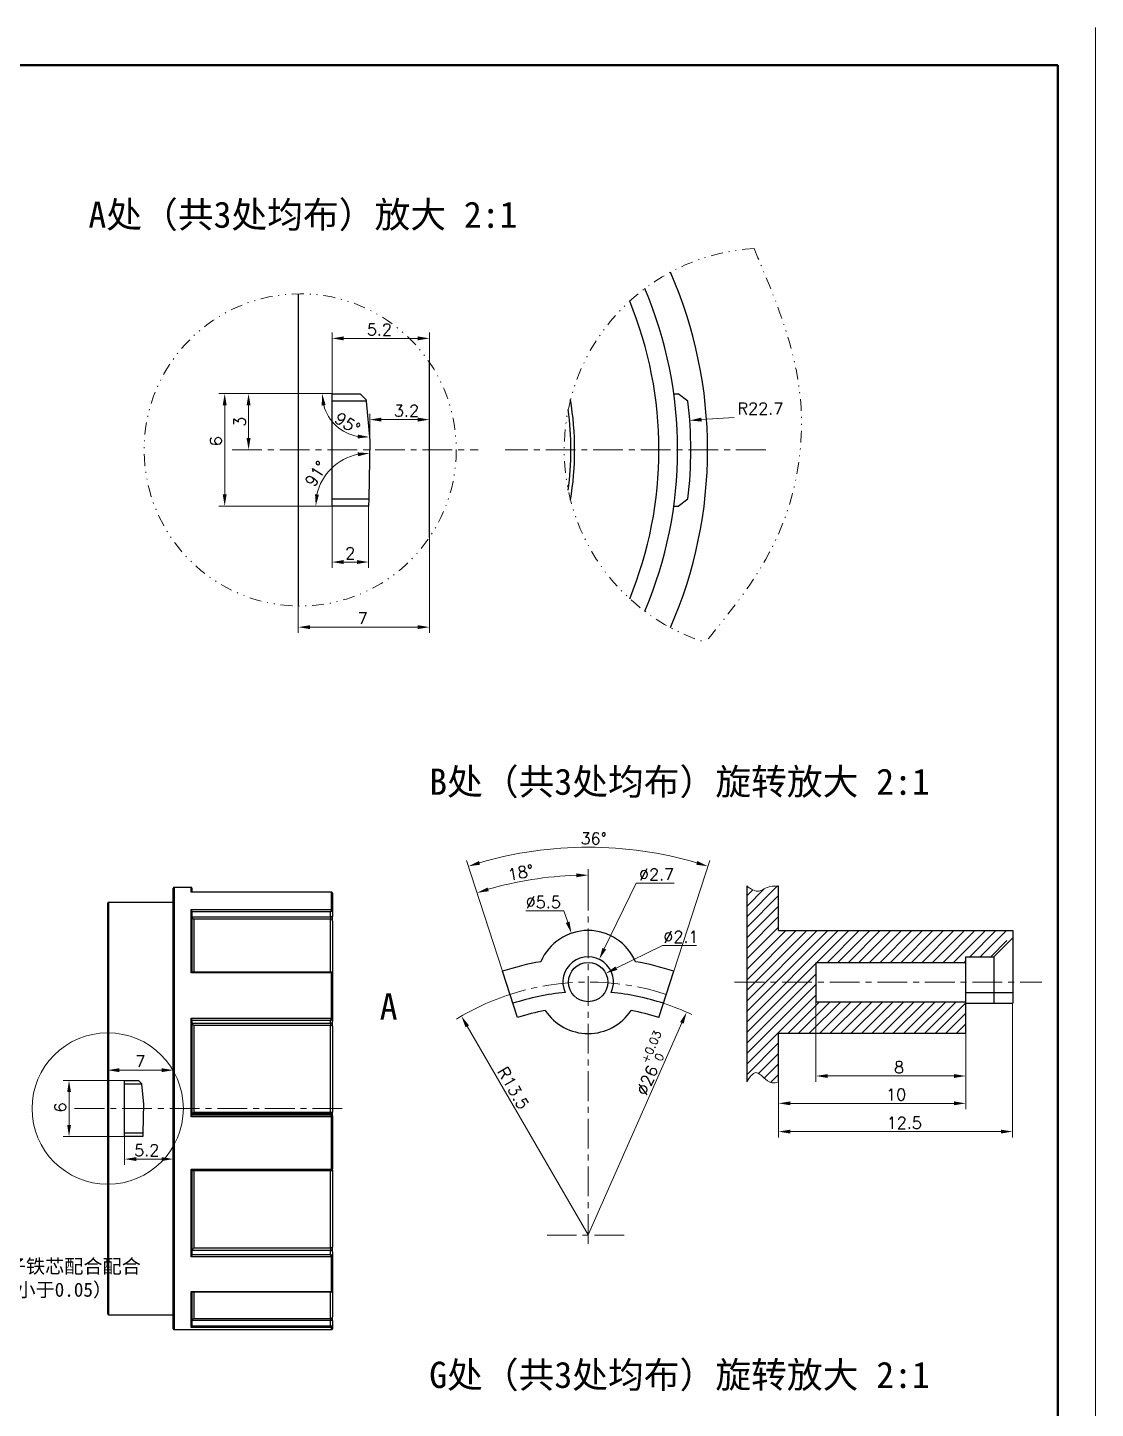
# Model space of a CAD drawing. Header units: millimetres. Extents: x 2517 to 6633, y 792 to 3241.
# Drawn here: x 3394.9 to 3508.9, y 943.1 to 1090.5 of the extents above; entities that cross this region are included whole.
import ezdxf

# ---------------------------------------------------------------- set-up
doc = ezdxf.new("R2010")
doc.units = ezdxf.units.MM
doc.linetypes.add('CENTER', pattern=[50.8, 31.75, -6.35, 6.35, -6.35])
doc.linetypes.add('DIVIDE', pattern=[31.75, 12.7, -6.35, 0, -6.35, 0, -6.35])
for name, color, linetype, lineweight in [('中心线', 1, 'CENTER', 9), ('双点划线', 5, 'DIVIDE', 9), ('填充', 3, 'Continuous', 9), ('实线', 7, 'Continuous', 25), ('尺寸标注', 2, 'Continuous', 9), ('引导线', 6, 'Continuous', 9), ('粗实线', 9, 'Continuous', 50)]:
    doc.layers.add(name, color=color, linetype=linetype, lineweight=lineweight)
doc.styles.add('st', font='txt.shx')
doc.styles.get("Standard").update_dxf_attribs({"font": 'simfang.ttf'})
doc.dimstyles.new('2st', dxfattribs={"dimscale": 0.5, "dimtxt": 2.5, "dimasz": 2.5, "dimexe": 1.25, "dimexo": 0, "dimtad": 1, "dimtoh": 1, "dimdec": 1, "dimlfac": 0.5, "dimdsep": 46, "dimtxsty": 'st', "dimcen": 0, "dimclrd": 256, "dimclre": 256, "dimclrt": 3, "dimadec": 0, "dimazin": 2, "dimtfac": 1, "dimtdec": 1, "dimtofl": 0, "dimtmove": 0, "dimatfit": 1, "dimfxl": 0, "dimlwd": -1, "dimlwe": -1, "dimarcsym": 0})
doc.dimstyles.new('st', dxfattribs={"dimscale": 0.5, "dimtxt": 2.5, "dimasz": 2.5, "dimexe": 1.25, "dimexo": 0, "dimtad": 1, "dimtoh": 1, "dimdsep": 46, "dimtxsty": 'st', "dimcen": 0, "dimclrd": 256, "dimclre": 256, "dimclrt": 3, "dimadec": 3, "dimazin": 2, "dimtfac": 1, "dimtmove": 0, "dimatfit": 1, "dimfxl": 0, "dimlwd": -1, "dimlwe": -1, "dimarcsym": 0})

# ---------------------------------------------------------------- blocks, each defined once
blk = doc.blocks.new('*D308')
at = {"layer": 'Defpoints', "color": 0, "ltscale": 0.1, "transparency": 16777216}
for p in [(3437.8, 1057.31), (3427.4, 1051.41), (3437.8, 1051.41)]:
    blk.add_point(p, dxfattribs=at)
at = {"layer": '尺寸标注', "ltscale": 0.1, "transparency": 16777216}
for p, q in [((3427.4, 1051.41), (3427.4, 1057.94)), ((3428.65, 1057.31), (3436.55, 1057.31)), ((3437.8, 1051.41), (3437.8, 1057.94))]:
    blk.add_line(p, q, dxfattribs=at)
for points in [[(3428.65, 1057.52), (3428.65, 1057.1), (3427.4, 1057.31)], [(3436.55, 1057.52), (3436.55, 1057.1), (3437.8, 1057.31)]]:
    blk.add_solid(points, dxfattribs=at)
at = {"layer": '尺寸标注', "color": 3, "ltscale": 0.1, "transparency": 16777216, "insert": (3432.46, 1058.25), "char_height": 1.25, "attachment_point": 5, "style": 'st'}
blk.add_mtext('5.2', dxfattribs=at)
blk = doc.blocks.new('*D309')
at = {"layer": 'Defpoints', "color": 0, "ltscale": 0.1, "transparency": 16777216}
for p in [(3427.4, 1051.41), (3416.75, 1045.41), (3418.49, 1045.41)]:
    blk.add_point(p, dxfattribs=at)
at = {"layer": '尺寸标注', "ltscale": 0.1, "transparency": 16777216}
for p, q in [((3427.4, 1051.41), (3417.86, 1051.41)), ((3418.49, 1050.16), (3418.49, 1046.66)), ((3416.75, 1045.41), (3419.11, 1045.41))]:
    blk.add_line(p, q, dxfattribs=at)
for points in [[(3418.28, 1050.16), (3418.7, 1050.16), (3418.49, 1051.41)], [(3418.28, 1046.66), (3418.7, 1046.66), (3418.49, 1045.41)]]:
    blk.add_solid(points, dxfattribs=at)
at = {"layer": '尺寸标注', "color": 3, "ltscale": 0.1, "transparency": 16777216, "insert": (3417.55, 1048.41), "char_height": 1.25, "attachment_point": 5, "rotation": 90, "style": 'st'}
blk.add_mtext('3', dxfattribs=at)
blk = doc.blocks.new('*D310')
at = {"layer": 'Defpoints', "color": 0, "ltscale": 0.1, "transparency": 16777216}
for p in [(3427.4, 1039.41), (3431.3, 1039.41), (3431.3, 1033.44)]:
    blk.add_point(p, dxfattribs=at)
at = {"layer": '尺寸标注', "ltscale": 0.1, "transparency": 16777216}
for p, q in [((3427.4, 1039.41), (3427.4, 1032.82)), ((3431.3, 1039.41), (3431.3, 1032.82)), ((3428.65, 1033.44), (3430.05, 1033.44))]:
    blk.add_line(p, q, dxfattribs=at)
for points in [[(3428.65, 1033.65), (3428.65, 1033.23), (3427.4, 1033.44)], [(3430.05, 1033.65), (3430.05, 1033.23), (3431.3, 1033.44)]]:
    blk.add_solid(points, dxfattribs=at)
at = {"layer": '尺寸标注', "color": 3, "ltscale": 0.1, "transparency": 16777216, "insert": (3429.35, 1034.38), "char_height": 1.25, "attachment_point": 5, "style": 'st'}
blk.add_mtext('2', dxfattribs=at)
blk = doc.blocks.new('*D311')
at = {"layer": 'Defpoints', "color": 0, "ltscale": 0.1, "transparency": 16777216}
for p in [(3431.43, 1046.41), (3428.54, 1044.33), (3427.4, 1039.41), (3431.3, 1039.41), (3431.32, 1040.19)]:
    blk.add_point(p, dxfattribs=at)
at = {"layer": '尺寸标注', "ltscale": 0.1, "transparency": 16777216}
blk.add_line((3427.4, 1039.41), (3425.03, 1039.41), dxfattribs=at)
blk.add_arc((3431.3, 1039.41), 5.65, 101.7097, 167.2903, dxfattribs=at)
for points in [[(3430.14, 1045.14), (3430.18, 1044.73), (3431.4, 1045.05)], [(3426, 1040.62), (3425.59, 1040.67), (3425.66, 1039.41)]]:
    blk.add_solid(points, dxfattribs=at)
at = {"layer": '尺寸标注', "color": 3, "ltscale": 0.1, "transparency": 16777216, "insert": (3425.7, 1042.86), "char_height": 1.25, "attachment_point": 5, "rotation": 58.3125, "style": 'st'}
blk.add_mtext('91°', dxfattribs=at)
blk = doc.blocks.new('*D312')
at = {"layer": 'Defpoints', "color": 0, "ltscale": 0.1, "transparency": 16777216}
for p in [(3427.4, 1051.41), (3415.94, 1039.41), (3427.4, 1039.41)]:
    blk.add_point(p, dxfattribs=at)
at = {"layer": '尺寸标注', "ltscale": 0.1, "transparency": 16777216}
for p, q in [((3427.4, 1051.41), (3415.31, 1051.41)), ((3415.94, 1050.16), (3415.94, 1040.66)), ((3427.4, 1039.41), (3415.31, 1039.41))]:
    blk.add_line(p, q, dxfattribs=at)
for points in [[(3415.73, 1050.16), (3416.15, 1050.16), (3415.94, 1051.41)], [(3415.73, 1040.66), (3416.15, 1040.66), (3415.94, 1039.41)]]:
    blk.add_solid(points, dxfattribs=at)
at = {"layer": '尺寸标注', "color": 3, "ltscale": 0.1, "transparency": 16777216, "insert": (3415, 1046.34), "char_height": 1.25, "attachment_point": 5, "rotation": 90, "style": 'st'}
blk.add_mtext('6', dxfattribs=at)
blk = doc.blocks.new('*D313')
at = {"layer": 'Defpoints', "color": 0, "ltscale": 0.1, "transparency": 16777216}
for p in [(3427.4, 1051.41), (3430.39, 1051.41), (3431.06, 1050.62), (3427.03, 1048.97), (3431.43, 1046.41)]:
    blk.add_point(p, dxfattribs=at)
at = {"layer": '尺寸标注', "ltscale": 0.1, "transparency": 16777216}
blk.add_line((3427.4, 1051.41), (3425.72, 1051.41), dxfattribs=at)
blk.add_arc((3430.99, 1051.41), 4.65, 195.4604, 259.5396, dxfattribs=at)
for points in [[(3426.3, 1050.14), (3426.72, 1050.19), (3426.34, 1051.41)], [(3430.16, 1047.04), (3430.14, 1046.63), (3431.39, 1046.78)]]:
    blk.add_solid(points, dxfattribs=at)
at = {"layer": '尺寸标注', "color": 3, "ltscale": 0.1, "transparency": 16777216, "insert": (3429.05, 1048.24), "char_height": 1.25, "attachment_point": 5, "rotation": 328.5242, "style": 'st'}
blk.add_mtext('95°', dxfattribs=at)
blk = doc.blocks.new('*D314')
at = {"layer": 'Defpoints', "color": 0, "ltscale": 0.1, "transparency": 16777216}
for p in [(3437.8, 1048.64), (3431.43, 1046.41), (3437.8, 1046.41)]:
    blk.add_point(p, dxfattribs=at)
at = {"layer": '尺寸标注', "ltscale": 0.1, "transparency": 16777216}
for p, q in [((3431.43, 1046.41), (3431.43, 1049.26)), ((3437.8, 1046.41), (3437.8, 1049.26)), ((3432.68, 1048.64), (3436.55, 1048.64))]:
    blk.add_line(p, q, dxfattribs=at)
for points in [[(3432.68, 1048.85), (3432.68, 1048.43), (3431.43, 1048.64)], [(3436.55, 1048.85), (3436.55, 1048.43), (3437.8, 1048.64)]]:
    blk.add_solid(points, dxfattribs=at)
at = {"layer": '尺寸标注', "color": 3, "ltscale": 0.1, "transparency": 16777216, "insert": (3435.35, 1049.58), "char_height": 1.25, "attachment_point": 5, "style": 'st'}
blk.add_mtext('3.2', dxfattribs=at)
blk = doc.blocks.new('*D315')
at = {"layer": 'Defpoints', "color": 0, "ltscale": 0.1, "transparency": 16777216}
for p in [(3465.59, 1048.55), (3420.3, 1045.41)]:
    blk.add_point(p, dxfattribs=at)
at = {"layer": '尺寸标注', "ltscale": 0.1, "transparency": 16777216}
blk.add_line((3466.84, 1048.64), (3470.33, 1048.88), dxfattribs=at)
blk.add_solid([(3466.83, 1048.85), (3466.86, 1048.43), (3465.59, 1048.55)], dxfattribs=at)
at = {"layer": '尺寸标注', "color": 3, "ltscale": 0.1, "transparency": 16777216, "insert": (3473.14, 1049.82), "char_height": 1.25, "attachment_point": 5, "style": 'st'}
blk.add_mtext('R22.7', dxfattribs=at)
blk = doc.blocks.new('*D316')
at = {"layer": 'Defpoints', "color": 0, "ltscale": 0.1, "transparency": 16777216}
for p in [(3437.8, 1036.07), (3423.8, 1028.75), (3437.8, 1026.49)]:
    blk.add_point(p, dxfattribs=at)
at = {"layer": '尺寸标注', "ltscale": 0.1, "transparency": 16777216}
for p, q in [((3437.8, 1036.07), (3437.8, 1025.87)), ((3423.8, 1028.75), (3423.8, 1025.87)), ((3425.05, 1026.49), (3436.55, 1026.49))]:
    blk.add_line(p, q, dxfattribs=at)
for points in [[(3425.05, 1026.7), (3425.05, 1026.28), (3423.8, 1026.49)], [(3436.55, 1026.7), (3436.55, 1026.28), (3437.8, 1026.49)]]:
    blk.add_solid(points, dxfattribs=at)
at = {"layer": '尺寸标注', "color": 3, "ltscale": 0.1, "transparency": 16777216, "insert": (3430.68, 1027.43), "char_height": 1.25, "attachment_point": 5, "style": 'st'}
blk.add_mtext('7', dxfattribs=at)
blk = doc.blocks.new('*D317')
at = {"layer": 'Defpoints', "color": 0, "ltscale": 0.1, "transparency": 16777216}
for p in [(3410.45, 979.21), (3403.45, 975.12), (3410.45, 975.12)]:
    blk.add_point(p, dxfattribs=at)
at = {"layer": '尺寸标注', "ltscale": 0.1, "transparency": 16777216}
for p, q in [((3403.45, 975.12), (3403.45, 979.84)), ((3404.7, 979.21), (3409.2, 979.21)), ((3410.45, 975.12), (3410.45, 979.84))]:
    blk.add_line(p, q, dxfattribs=at)
for points in [[(3404.7, 979.42), (3404.7, 979), (3403.45, 979.21)], [(3409.2, 979.42), (3409.2, 979), (3410.45, 979.21)]]:
    blk.add_solid(points, dxfattribs=at)
at = {"layer": '尺寸标注', "color": 3, "ltscale": 0.1, "transparency": 16777216, "insert": (3406.92, 980.15), "char_height": 1.25, "attachment_point": 5, "style": 'st'}
blk.add_mtext('7', dxfattribs=at)
blk = doc.blocks.new('*D318')
at = {"layer": 'Defpoints', "color": 0, "ltscale": 0.1, "transparency": 16777216}
for p in [(3405.25, 978.12), (3399.32, 972.12), (3405.25, 972.12)]:
    blk.add_point(p, dxfattribs=at)
at = {"layer": '尺寸标注', "ltscale": 0.1, "transparency": 16777216}
for p, q in [((3405.25, 978.12), (3398.7, 978.12)), ((3399.32, 976.87), (3399.32, 973.37)), ((3405.25, 972.12), (3398.7, 972.12))]:
    blk.add_line(p, q, dxfattribs=at)
for points in [[(3399.12, 976.87), (3399.53, 976.87), (3399.32, 978.12)], [(3399.12, 973.37), (3399.53, 973.37), (3399.32, 972.12)]]:
    blk.add_solid(points, dxfattribs=at)
at = {"layer": '尺寸标注', "color": 3, "ltscale": 0.1, "transparency": 16777216, "insert": (3398.39, 975.23), "char_height": 1.25, "attachment_point": 5, "rotation": 90, "style": 'st'}
blk.add_mtext('6', dxfattribs=at)
blk = doc.blocks.new('*D319')
at = {"layer": 'Defpoints', "color": 0, "ltscale": 0.1, "transparency": 16777216}
for p in [(3405.25, 972.12), (3410.45, 972.12), (3410.45, 969.72)]:
    blk.add_point(p, dxfattribs=at)
at = {"layer": '尺寸标注', "ltscale": 0.1, "transparency": 16777216}
for p, q in [((3405.25, 972.12), (3405.25, 969.1)), ((3410.45, 972.12), (3410.45, 969.1)), ((3406.5, 969.72), (3409.2, 969.72))]:
    blk.add_line(p, q, dxfattribs=at)
for points in [[(3406.5, 969.93), (3406.5, 969.52), (3405.25, 969.72)], [(3409.2, 969.93), (3409.2, 969.52), (3410.45, 969.72)]]:
    blk.add_solid(points, dxfattribs=at)
at = {"layer": '尺寸标注', "color": 3, "ltscale": 0.1, "transparency": 16777216, "insert": (3407.62, 970.66), "char_height": 1.25, "attachment_point": 5, "style": 'st'}
blk.add_mtext('5.2', dxfattribs=at)
blk = doc.blocks.new('*D320')
at = {"layer": 'Defpoints', "color": 0, "ltscale": 0.1, "transparency": 16777216}
for p in [(3456.63, 989.54), (3452.86, 987.69)]:
    blk.add_point(p, dxfattribs=at)
at = {"layer": '尺寸标注', "ltscale": 0.1, "transparency": 16777216}
for p, q in [((3457.75, 990.09), (3462.67, 992.5)), ((3462.67, 992.5), (3466.31, 992.5))]:
    blk.add_line(p, q, dxfattribs=at)
blk.add_solid([(3457.66, 990.28), (3457.85, 989.91), (3456.63, 989.54)], dxfattribs=at)
at = {"layer": '尺寸标注', "color": 3, "ltscale": 0.1, "transparency": 16777216, "insert": (3464.65, 993.44), "char_height": 1.25, "attachment_point": 5, "style": 'st'}
blk.add_mtext('∅2.1', dxfattribs=at)
blk = doc.blocks.new('*D321')
at = {"layer": 'Defpoints', "color": 0, "ltscale": 0.1, "transparency": 16777216}
for p in [(3455.93, 991.05), (3453.57, 986.19)]:
    blk.add_point(p, dxfattribs=at)
at = {"layer": '尺寸标注', "ltscale": 0.1, "transparency": 16777216}
for p, q in [((3456.47, 992.17), (3459.86, 999.16)), ((3459.86, 999.16), (3463.92, 999.16))]:
    blk.add_line(p, q, dxfattribs=at)
blk.add_solid([(3456.28, 992.26), (3456.66, 992.08), (3455.93, 991.05)], dxfattribs=at)
at = {"layer": '尺寸标注', "color": 3, "ltscale": 0.1, "transparency": 16777216, "insert": (3462.05, 1000.1), "char_height": 1.25, "attachment_point": 5, "style": 'st'}
blk.add_mtext('∅2.7', dxfattribs=at)
blk = doc.blocks.new('*D322')
at = {"layer": 'Defpoints', "color": 0, "ltscale": 0.1, "transparency": 16777216}
for p in [(3452.96, 993.82), (3456.53, 983.42)]:
    blk.add_point(p, dxfattribs=at)
at = {"layer": '尺寸标注', "ltscale": 0.1, "transparency": 16777216}
for p, q in [((3452.14, 996.21), (3448.08, 996.21)), ((3452.56, 995), (3452.14, 996.21))]:
    blk.add_line(p, q, dxfattribs=at)
blk.add_solid([(3452.75, 995.07), (3452.36, 994.93), (3452.96, 993.82)], dxfattribs=at)
at = {"layer": '尺寸标注', "color": 3, "ltscale": 0.1, "transparency": 16777216, "insert": (3449.96, 997.14), "char_height": 1.25, "attachment_point": 5, "style": 'st'}
blk.add_mtext('∅5.5', dxfattribs=at)
blk = doc.blocks.new('*D323')
at = {"layer": 'Defpoints', "color": 0, "ltscale": 0.1, "transparency": 16777216}
for p in [(3465.26, 985.4), (3454.75, 961.62)]:
    blk.add_point(p, dxfattribs=at)
at = {"layer": '尺寸标注', "ltscale": 0.1, "transparency": 16777216}
blk.add_line((3454.75, 961.62), (3464.75, 984.25), dxfattribs=at)
blk.add_arc((3454.75, 961.62), 26, 64.7738, 72, dxfattribs=at)
blk.add_solid([(3464.56, 984.34), (3464.94, 984.17), (3465.26, 985.4)], dxfattribs=at)
at = {"layer": '尺寸标注', "color": 3, "ltscale": 0.1, "transparency": 16777216, "insert": (3461.39, 979.98), "char_height": 1.25, "attachment_point": 5, "rotation": 66.1511, "style": 'st'}
blk.add_mtext('%%c26{}{\\H0.71x;\\C3;\\S+0.03^  0;}', dxfattribs=at)
blk = doc.blocks.new('*D324')
at = {"layer": 'Defpoints', "color": 0, "ltscale": 0.1, "transparency": 16777216}
for p in [(3441.21, 984.98), (3454.75, 961.62)]:
    blk.add_point(p, dxfattribs=at)
at = {"layer": '尺寸标注', "ltscale": 0.1, "transparency": 16777216}
blk.add_line((3454.75, 961.62), (3441.84, 983.9), dxfattribs=at)
blk.add_arc((3454.75, 961.62), 27, 108, 121.4202, dxfattribs=at)
blk.add_solid([(3442.02, 984), (3441.65, 983.79), (3441.21, 984.98)], dxfattribs=at)
at = {"layer": '尺寸标注', "color": 3, "ltscale": 0.1, "transparency": 16777216, "insert": (3446.75, 977.29), "char_height": 1.25, "attachment_point": 5, "rotation": 300.0939, "style": 'st'}
blk.add_mtext('R13.5', dxfattribs=at)
blk = doc.blocks.new('*D325')
at = {"layer": 'Defpoints', "color": 0, "ltscale": 0.1, "transparency": 16777216}
for p in [(3450.73, 999.81), (3454.75, 996.96), (3445.6, 989.77), (3447.21, 984.82), (3454.75, 960.68)]:
    blk.add_point(p, dxfattribs=at)
at = {"layer": '尺寸标注', "ltscale": 0.1, "transparency": 16777216}
for p, q in [((3454.75, 996.96), (3454.75, 1000.65)), ((3445.6, 989.77), (3442.69, 998.74))]:
    blk.add_line(p, q, dxfattribs=at)
blk.add_arc((3454.75, 961.62), 38.41, 91.8648, 106.1352, dxfattribs=at)
for points in [[(3453.49, 1000.21), (3453.5, 999.8), (3454.75, 1000.02)], [(3444.13, 998.31), (3444.01, 998.71), (3442.88, 998.14)]]:
    blk.add_solid(points, dxfattribs=at)
at = {"layer": '尺寸标注', "color": 3, "ltscale": 0.1, "transparency": 16777216, "insert": (3447.54, 1000.3), "char_height": 1.25, "attachment_point": 5, "rotation": 10.5476, "style": 'st'}
blk.add_mtext('18°', dxfattribs=at)
blk = doc.blocks.new('*D326')
at = {"layer": 'Defpoints', "color": 0, "ltscale": 0.1, "transparency": 16777216}
for p in [(3450.42, 1002.77), (3445.6, 989.77), (3463.89, 989.77), (3447.21, 984.82), (3462.29, 984.82)]:
    blk.add_point(p, dxfattribs=at)
at = {"layer": '尺寸标注', "ltscale": 0.1, "transparency": 16777216}
for p, q in [((3445.6, 989.77), (3441.77, 1001.57)), ((3463.89, 989.77), (3467.73, 1001.57))]:
    blk.add_line(p, q, dxfattribs=at)
blk.add_arc((3454.75, 961.62), 41.38, 73.7308, 106.2692, dxfattribs=at)
for points in [[(3443.21, 1001.14), (3443.09, 1001.54), (3441.96, 1000.97)], [(3466.4, 1001.54), (3466.28, 1001.14), (3467.53, 1000.97)]]:
    blk.add_solid(points, dxfattribs=at)
at = {"layer": '尺寸标注', "color": 3, "ltscale": 0.1, "transparency": 16777216, "insert": (3455.33, 1003.93), "char_height": 1.25, "attachment_point": 5, "rotation": 359.21, "style": 'st'}
blk.add_mtext('36°', dxfattribs=at)
blk = doc.blocks.new('*D328')
at = {"layer": 'Defpoints', "color": 0, "ltscale": 0.1, "transparency": 16777216}
for p in [(3479.07, 986.52), (3495.07, 983.12), (3495.07, 978.59)]:
    blk.add_point(p, dxfattribs=at)
at = {"layer": '尺寸标注', "ltscale": 0.1, "transparency": 16777216}
for p, q in [((3479.07, 986.52), (3479.07, 977.96)), ((3495.07, 983.12), (3495.07, 977.96)), ((3480.32, 978.59), (3493.82, 978.59))]:
    blk.add_line(p, q, dxfattribs=at)
for points in [[(3480.32, 978.79), (3480.32, 978.38), (3479.07, 978.59)], [(3493.82, 978.79), (3493.82, 978.38), (3495.07, 978.59)]]:
    blk.add_solid(points, dxfattribs=at)
at = {"layer": '尺寸标注', "color": 3, "ltscale": 0.1, "transparency": 16777216, "insert": (3487.94, 979.52), "char_height": 1.25, "attachment_point": 5, "style": 'st'}
blk.add_mtext('8', dxfattribs=at)
blk = doc.blocks.new('*D329')
at = {"layer": 'Defpoints', "color": 0, "ltscale": 0.1, "transparency": 16777216}
for p in [(3500.07, 986.34), (3475.07, 977.96), (3500.07, 972.66)]:
    blk.add_point(p, dxfattribs=at)
at = {"layer": '尺寸标注', "ltscale": 0.1, "transparency": 16777216}
for p, q in [((3500.07, 986.34), (3500.07, 972.03)), ((3475.07, 977.96), (3475.07, 972.03)), ((3476.32, 972.66), (3498.82, 972.66))]:
    blk.add_line(p, q, dxfattribs=at)
for points in [[(3476.32, 972.86), (3476.32, 972.45), (3475.07, 972.66)], [(3498.82, 972.86), (3498.82, 972.45), (3500.07, 972.66)]]:
    blk.add_solid(points, dxfattribs=at)
at = {"layer": '尺寸标注', "color": 3, "ltscale": 0.1, "transparency": 16777216, "insert": (3488.5, 973.59), "char_height": 1.25, "attachment_point": 5, "style": 'st'}
blk.add_mtext('12.5', dxfattribs=at)
blk = doc.blocks.new('*D330')
at = {"layer": 'Defpoints', "color": 0, "ltscale": 0.1, "transparency": 16777216}
for p in [(3475.07, 983.12), (3495.07, 983.12), (3495.07, 975.67)]:
    blk.add_point(p, dxfattribs=at)
at = {"layer": '尺寸标注', "ltscale": 0.1, "transparency": 16777216}
for p, q in [((3475.07, 983.12), (3475.07, 975.05)), ((3495.07, 983.12), (3495.07, 975.05)), ((3476.32, 975.67), (3493.82, 975.67))]:
    blk.add_line(p, q, dxfattribs=at)
for points in [[(3476.32, 975.88), (3476.32, 975.47), (3475.07, 975.67)], [(3493.82, 975.88), (3493.82, 975.47), (3495.07, 975.67)]]:
    blk.add_solid(points, dxfattribs=at)
at = {"layer": '尺寸标注', "color": 3, "ltscale": 0.1, "transparency": 16777216, "insert": (3487.63, 976.61), "char_height": 1.25, "attachment_point": 5, "style": 'st'}
blk.add_mtext('10', dxfattribs=at)

msp = doc.modelspace()

# ---------------------------------------------------------------- hatches: boundary and pattern name
at = {"layer": '填充', "ltscale": 0.1}
h = msp.add_hatch(dxfattribs=at)
h.set_pattern_fill('LINE', color=256, scale=0.25, angle=45)
h.set_pattern_definition([(45, (3471.6739, 977.6058), (-0.561266, 0.561266), [])])
edge = h.paths.add_edge_path()
edge.add_spline(control_points=[(3475.0739, 998.8734), (3474.6162, 998.8637), (3473.8839, 998.8482), (3472.8233, 998.0494), (3472.1223, 998.5519), (3471.6739, 998.8734)], knot_values=[0, 0, 0, 0, 1.3520626, 2.16356606, 3.60405818, 3.60405818, 3.60405818, 3.60405818], degree=3, periodic=0)
edge.add_line((3471.6739, 998.8734), (3471.6739, 988.6175))
edge.add_line((3471.6739, 988.6175), (3479.0739, 988.6175))
edge.add_line((3479.0739, 988.6175), (3479.0739, 990.7175))
edge.add_line((3479.0739, 990.7175), (3495.0739, 990.7175))
edge.add_line((3495.0739, 990.7175), (3495.0739, 991.3175))
edge.add_line((3495.0739, 991.3175), (3498.4739, 991.3175))
edge.add_line((3498.4739, 991.3175), (3500.0739, 994.1175))
edge.add_line((3500.0739, 994.1175), (3475.0739, 994.1175))
edge.add_line((3475.0739, 994.1175), (3475.0739, 998.8734))
edge = h.paths.add_edge_path()
edge.add_spline(control_points=[(3471.6739, 977.9615), (3471.9928, 978.4477), (3472.7791, 979.6467), (3473.9213, 977.6058), (3474.8382, 977.8888), (3475.0739, 977.9615)], knot_values=[0, 0, 0, 0, 1.39028813, 3.42846425, 4.1337518, 4.1337518, 4.1337518, 4.1337518], degree=3, periodic=0)
edge.add_line((3475.0739, 977.9615), (3475.0739, 983.1175))
edge.add_line((3475.0739, 983.1175), (3495.0739, 983.1175))
edge.add_line((3495.0739, 983.1175), (3495.0739, 986.5175))
edge.add_line((3495.0739, 986.5175), (3479.0739, 986.5175))
edge.add_line((3479.0739, 986.5175), (3479.0739, 988.6175))
edge.add_line((3479.0739, 988.6175), (3471.6739, 988.6175))
edge.add_line((3471.6739, 988.6175), (3471.6739, 977.9615))

# ---------------------------------------------------------------- linework, layer by layer
at = {"layer": '中心线', "ltscale": 0.1}
for p, q in [((3416.7483, 1045.4055), (3443.003, 1045.4055)), ((3473.7055, 1045.4055), (3445.8794, 1045.4055)), ((3454.7465, 960.6767), (3454.7465, 996.9624)), ((3470.3879, 988.6175), (3503.1815, 988.6175)), ((3399.9206, 975.1175), (3428.7255, 975.1175)), ((3458.5825, 961.6175), (3450.3678, 961.6175))]:
    msp.add_line(p, q, dxfattribs=at)
msp.add_arc((3454.7465, 961.6175), 27, 72, 108, dxfattribs=at)
at = {"layer": '双点划线', "ltscale": 0.1}
msp.add_circle((3424.0046, 1045.4055), 16.6604, dxfattribs=at)
msp.add_arc((3473.7055, 1045.4055), 21.5208, 93.316658, 252.611373, dxfattribs=at)
msp.add_spline([(3472.4604, 1066.8902), (3477.4037, 1050.8842), (3474.8739, 1035.9965), (3467.274, 1024.8682)], degree=3, dxfattribs=at)
at = {"layer": '实线'}
for p, q in [((3423.8046, 1028.7463), (3423.8046, 1062.0646)), ((3437.8046, 1036.0713), (3437.8046, 1054.7397)), ((3427.4046, 1051.4055), (3430.3894, 1051.4055)), ((3427.4046, 1050.6185), (3427.4046, 1051.4055)), ((3431.0469, 1050.748), (3430.3894, 1051.4055)), ((3431.0469, 1050.748), (3431.0582, 1050.6185)), ((3463.8922, 1051.4055), (3464.3737, 1051.4055)), ((3465.4029, 1050.6185), (3464.3737, 1051.4055)), ((3431.0582, 1050.6185), (3427.4046, 1050.6185)), ((3427.4046, 1040.1925), (3427.4046, 1050.6185)), ((3431.0582, 1050.6185), (3431.4268, 1046.4055)), ((3431.4268, 1046.4055), (3431.3184, 1040.1925)), ((3427.4046, 1040.1925), (3431.3184, 1040.1925)), ((3427.4046, 1039.4055), (3427.4046, 1040.1925)), ((3431.3046, 1039.4055), (3427.4046, 1039.4055)), ((3431.3184, 1040.1925), (3431.3046, 1039.4055)), ((3463.8922, 1039.4055), (3464.3737, 1039.4055)), ((3464.3737, 1039.4055), (3465.4029, 1040.1925)), ((3410.4488, 951.6175), (3410.4488, 998.6175)), ((3412.3488, 998.7175), (3410.5488, 998.7175)), ((3410.5488, 998.7175), (3410.5488, 951.5175)), ((3412.3488, 998.1908), (3412.3488, 998.7175)), ((3427.3481, 998.1908), (3412.3488, 998.1908)), ((3427.3433, 998.1953), (3412.3775, 998.1953)), ((3412.4488, 998.6175), (3412.4488, 998.1953)), ((3427.3488, 996.3573), (3427.3488, 998.1883)), ((3427.4488, 998.0905), (3427.4488, 996.2673)), ((3403.4488, 953.2175), (3403.4488, 997.0175)), ((3410.4488, 997.1175), (3403.5488, 997.1175)), ((3403.5488, 997.1175), (3403.5488, 953.1175)), ((3412.3488, 996.3521), (3427.3481, 996.3521)), ((3412.3488, 989.6057), (3412.3488, 996.3521)), ((3412.4488, 996.1858), (3412.4488, 989.6809)), ((3427.4488, 996.2673), (3427.4488, 995.6459)), ((3427.2488, 996.107), (3412.4488, 996.107)), ((3412.4506, 995.5808), (3427.2488, 995.5808)), ((3427.2488, 995.3375), (3412.6488, 995.3375)), ((3412.6488, 995.3375), (3412.6488, 989.6829)), ((3427.2488, 995.5808), (3427.2488, 996.107)), ((3427.2488, 995.5808), (3427.2488, 995.3375)), ((3427.2488, 989.6829), (3427.2488, 995.3375)), ((3427.4488, 995.1593), (3427.4488, 995.6459)), ((3427.4488, 995.1593), (3427.4488, 989.5362)), ((3427.3481, 989.6057), (3412.3488, 989.6057)), ((3427.3003, 989.6829), (3412.4441, 989.6829)), ((3427.3488, 984.7756), (3427.3488, 989.5961)), ((3427.4488, 989.5348), (3427.4488, 984.7346)), ((3447.2065, 984.8233), (3445.5996, 989.7688)), ((3462.2866, 984.8233), (3463.8934, 989.7688)), ((3412.3488, 984.7645), (3427.3481, 984.7645)), ((3412.3488, 974.2414), (3412.3488, 984.7645)), ((3412.4488, 984.565), (3412.4488, 974.4186)), ((3427.2488, 984.5113), (3412.4488, 984.5113)), ((3427.2488, 984.2247), (3427.2488, 984.5113)), ((3427.4488, 984.7346), (3427.4488, 984.3961)), ((3427.4488, 983.8972), (3427.4488, 984.3961)), ((3412.4506, 984.2247), (3427.2488, 984.2247)), ((3412.6488, 983.9752), (3412.6488, 974.7343)), ((3427.2488, 983.9752), (3412.6488, 983.9752)), ((3427.2488, 984.2247), (3427.2488, 983.9752)), ((3427.2488, 974.7343), (3427.2488, 983.9752)), ((3427.4488, 983.8972), (3427.4488, 974.7377)), ((3405.2488, 978.1175), (3406.7411, 978.1175)), ((3405.2488, 977.724), (3405.2488, 978.1175)), ((3407.0756, 977.724), (3405.2488, 977.724)), ((3405.2488, 972.511), (3405.2488, 977.724)), ((3407.0699, 977.7888), (3406.7411, 978.1175)), ((3407.0699, 977.7888), (3407.0756, 977.724)), ((3407.0756, 977.724), (3407.2599, 975.6175)), ((3407.2599, 975.6175), (3407.2056, 972.511)), ((3427.3481, 974.2414), (3412.3488, 974.2414)), ((3412.4488, 974.4463), (3427.2488, 974.4463)), ((3427.2488, 974.5334), (3412.4506, 974.5334)), ((3412.6488, 974.7343), (3427.2488, 974.7343)), ((3427.2488, 974.7343), (3427.2488, 974.5334)), ((3427.2488, 974.4463), (3427.2488, 974.5334)), ((3427.3488, 968.6747), (3427.3488, 974.2293)), ((3427.4488, 974.3359), (3427.4488, 974.7377)), ((3427.4488, 974.3359), (3427.4488, 974.233)), ((3427.4488, 974.233), (3427.4488, 968.702)), ((3405.2488, 972.511), (3407.2056, 972.511)), ((3405.2488, 972.1175), (3405.2488, 972.511)), ((3407.1988, 972.1175), (3405.2488, 972.1175)), ((3407.2056, 972.511), (3407.1988, 972.1175)), ((3412.3488, 968.663), (3427.3481, 968.663)), ((3412.3488, 959.287), (3412.3488, 968.663)), ((3412.4488, 968.5236), (3412.4488, 959.4833)), ((3412.4488, 968.5177), (3427.2644, 968.5177)), ((3412.6488, 968.4683), (3412.6488, 960.2348)), ((3427.2488, 968.4683), (3412.6488, 968.4683)), ((3427.2488, 968.5177), (3427.2488, 968.4683)), ((3427.2488, 960.2348), (3427.2488, 968.4683)), ((3427.4488, 968.5269), (3427.4488, 968.702)), ((3427.4488, 968.5269), (3427.4488, 960.3659)), ((3412.4488, 959.5524), (3427.2488, 959.5524)), ((3427.2488, 959.9724), (3412.4506, 959.9724)), ((3412.6488, 960.2348), (3427.2488, 960.2348)), ((3427.2488, 960.2348), (3427.2488, 959.9724)), ((3427.2488, 959.5524), (3427.2488, 959.9724)), ((3427.4488, 959.8412), (3427.4488, 960.3659)), ((3427.4488, 959.8412), (3427.4488, 959.3452)), ((3427.4488, 959.3452), (3427.4488, 955.6712)), ((3427.3481, 959.287), (3412.3488, 959.287)), ((3427.3488, 955.5885), (3427.3488, 959.278)), ((3412.3488, 955.5817), (3427.3481, 955.5817)), ((3412.3488, 951.7399), (3412.3488, 955.5817)), ((3412.4228, 955.5472), (3427.3242, 955.5472)), ((3412.4488, 955.5472), (3412.4488, 951.8634)), ((3412.6488, 955.5472), (3412.6488, 952.699)), ((3427.2488, 952.699), (3427.2488, 955.5472)), ((3427.4459, 955.6437), (3427.4473, 955.6566)), ((3427.4488, 955.6712), (3427.4488, 952.8966)), ((3403.5488, 953.1175), (3410.4488, 953.1175)), ((3412.4488, 951.9416), (3427.2488, 951.9416)), ((3427.2488, 952.498), (3412.4506, 952.498)), ((3412.6488, 952.699), (3427.2488, 952.699)), ((3427.2488, 952.699), (3427.2488, 952.498)), ((3427.2488, 951.9416), (3427.2488, 952.498)), ((3427.4488, 952.4945), (3427.4488, 952.8966)), ((3427.4488, 952.4945), (3427.4488, 951.8374)), ((3410.5488, 951.5175), (3427.3488, 951.5175)), ((3427.3481, 951.7399), (3412.3488, 951.7399)), ((3427.3488, 951.5175), (3427.3488, 951.7383)), ((3427.4488, 951.8374), (3427.4488, 951.6175))]:
    msp.add_line(p, q, dxfattribs=at)
at = {"layer": '实线', "ltscale": 0.1}
for p, q in [((3471.6739, 998.8734), (3471.6739, 977.9615)), ((3475.0739, 994.1175), (3475.0739, 998.8734)), ((3475.0739, 994.1175), (3500.0739, 994.1175)), ((3500.0739, 993.3175), (3498.0739, 991.3175)), ((3500.0739, 994.1175), (3500.0739, 986.345)), ((3479.0739, 990.7175), (3495.0739, 990.7175)), ((3479.0739, 986.5175), (3479.0739, 990.7175)), ((3495.0739, 983.1175), (3495.0739, 991.3175)), ((3495.0739, 991.3175), (3498.0739, 991.3175)), ((3498.0739, 991.3175), (3498.0739, 986.345)), ((3495.0739, 987.501), (3500.0739, 987.501)), ((3479.0739, 986.5175), (3495.0739, 986.5175)), ((3495.0739, 986.345), (3500.0739, 986.345)), ((3495.0739, 983.1175), (3475.0739, 983.1175)), ((3475.0739, 977.9615), (3475.0739, 983.1175))]:
    msp.add_line(p, q, dxfattribs=at)
at = {"layer": '实线', "flags": 128}
for points in [[(3427.4488, 995.6459), (3427.4449, 995.6332), (3427.4336, 995.621), (3427.4151, 995.6097), (3427.3902, 995.5998), (3427.3599, 995.5917), (3427.3253, 995.5857), (3427.2878, 995.582), (3427.2488, 995.5808)], [(3427.3481, 989.6057), (3427.3673, 989.6063), (3427.3857, 989.6046), (3427.4028, 989.6007), (3427.4178, 989.5946), (3427.4301, 989.5866), (3427.4394, 989.577), (3427.4452, 989.5662), (3427.4473, 989.5545)], [(3427.4488, 989.5348), (3427.4469, 989.5467), (3427.4412, 989.5583), (3427.4319, 989.5689), (3427.4195, 989.5782), (3427.4043, 989.5858), (3427.387, 989.5915), (3427.3683, 989.5949), (3427.3488, 989.5961)], [(3427.3488, 984.7756), (3427.3683, 984.7748), (3427.387, 984.7724), (3427.4043, 984.7687), (3427.4195, 984.7636), (3427.4319, 984.7574), (3427.4412, 984.7503), (3427.4469, 984.7426), (3427.4488, 984.7346)], [(3427.4488, 983.8972), (3427.4449, 983.9124), (3427.4336, 983.927), (3427.4151, 983.9405), (3427.3902, 983.9523), (3427.3599, 983.9621), (3427.3253, 983.9693), (3427.2878, 983.9737), (3427.2488, 983.9752)], [(3427.4488, 968.5269), (3427.4449, 968.5155), (3427.4336, 968.5045), (3427.4151, 968.4943), (3427.3902, 968.4855), (3427.3599, 968.4782), (3427.3253, 968.4728), (3427.2878, 968.4694), (3427.2488, 968.4683)], [(3427.3481, 968.663), (3427.3673, 968.6613), (3427.3857, 968.6607), (3427.4028, 968.6613), (3427.4178, 968.6629), (3427.4301, 968.6655), (3427.4394, 968.6691), (3427.4452, 968.6735), (3427.4473, 968.6786)], [(3427.4488, 960.3659), (3427.4449, 960.3403), (3427.4336, 960.3157), (3427.4151, 960.293), (3427.3902, 960.2732), (3427.3599, 960.2569), (3427.3253, 960.2447), (3427.2878, 960.2373), (3427.2488, 960.2348)], [(3427.4488, 959.8412), (3427.4449, 959.8668), (3427.4336, 959.8914), (3427.4151, 959.9141), (3427.3902, 959.934), (3427.3599, 959.9503), (3427.3253, 959.9624), (3427.2878, 959.9699), (3427.2488, 959.9724)]]:
    msp.add_lwpolyline(points, dxfattribs=at)
at = {"layer": '实线'}
msp.add_circle((3454.7465, 988.6175), 2.1, dxfattribs=at)
for centre, radius, start, end in [((3420.3032, 1045.4055), 47.2, 336.313708, 23.686292), ((3420.3032, 1045.4055), 44, 336.963807, 23.036193), ((3420.3032, 1045.4055), 42, 337.779657, 22.220343), ((3420.3032, 1045.4055), 33, 350.643615, 9.356385), ((3420.3032, 1045.4055), 32.6, 352.422169, 7.577831), ((3420.3032, 1045.4055), 45.4, 353.406579, 6.593421), ((3410.5488, 998.6175), 0.1, 90, 180), ((3412.3488, 998.6175), 0.1, 0, 90), ((3427.3513, 998.0943), 0.0966, 29.392787, 91.905756), ((3427.3499, 998.0894), 0.0989, 0.657078, 90.642342), ((3403.5488, 997.0175), 0.1, 90, 180), ((3427.3464, 996.2508), 0.1012, 4.160761, 89.047371), ((3427.3535, 996.2621), 0.0954, 3.171782, 92.854301), ((3427.2591, 995.1478), 0.19, 3.498332, 93.11573), ((3454.7465, 988.6175), 5.5, 23.180955, 156.819045), ((3454.7465, 961.6175), 29.6, 99.834895, 108), ((3454.7465, 988.6175), 2.7, 335.574376, 204.425624), ((3454.7465, 961.6175), 29.6, 72, 80.165105), ((3454.7465, 961.6175), 26, 95.425524, 108), ((3454.7465, 961.6175), 26, 72, 84.574476), ((3427.262, 984.4116), 0.1874, 265.941001, 355.263203), ((3427.3562, 984.6584), 0.1065, 31.113209, 94.386408), ((3454.7465, 961.6175), 24.4, 100.835144, 108), ((3454.7465, 988.6175), 5.5, 213.491837, 326.508163), ((3454.7465, 961.6175), 24.4, 72, 79.164856), ((3427.2988, 977.6986), 2.9647, 269.033924, 272.900429), ((3427.25, 974.3346), 0.1988, 0.357081, 90.352685), ((3427.2874, 974.9542), 0.7154, 274.86342, 282.918532), ((3427.3737, 974.8963), 0.6675, 267.856666, 276.454305), ((3427.3719, 968.7867), 0.1144, 258.333149, 312.2064), ((3427.3517, 959.3854), 0.0985, 267.870751, 346.213658), ((3427.3625, 959.3656), 0.0887, 261.085413, 346.650813), ((3427.3617, 955.6684), 0.0878, 261.090666, 343.639536), ((3427.3567, 955.6808), 0.0926, 265.118288, 354.097365), ((3403.5488, 953.2175), 0.1, 180, 270), ((3427.25, 952.8978), 0.1988, 269.644754, 359.640293), ((3427.2988, 949.6305), 2.868, 87.001674, 90.998631), ((3410.5488, 951.6175), 0.1, 180, 270), ((3427.3462, 951.841), 0.1011, 271.030432, 358.960841), ((3427.3492, 951.8378), 0.0995, 269.732028, 359.729498), ((3427.3488, 951.6175), 0.1, 270, 0)]:
    msp.add_arc(centre, radius, start, end, dxfattribs=at)
for centre, major_axis, ratio, start_param, end_param in [((3427.2488, 997.9953), (0.0964, 0.1996), 0.13251405, 6.1354594, 6.34712644), ((3427.2488, 996.1721), (0.0964, 0.1996), 0.13251405, 4.44471756, 5.89556836), ((3427.2488, 996.1721), (0.1982, 0.1024), 0.26164497, 4.5779911, 6.02884191), ((3427.2488, 989.4829), (0.0616, 0.1985), 0.39687062, 5.49591795, 6.41008538), ((3427.2488, 984.6828), (0.0616, 0.1985), 0.39687062, 3.8051761, 5.25602691), ((3427.2488, 984.6828), (0.1789, 0.1227), 0.72851852, 4.24908544, 5.69993625), ((3427.2488, 974.2488), (-0.0206, 0.1997), 0.48989055, 4.62475125, 6.07560205), ((3427.2488, 974.2488), (0.1545, -0.1375), 0.92343842, 0.80761717, 2.25846798), ((3427.2488, 968.7177), (0.1545, -0.1375), 0.92343842, 5.40006063, 6.85091144), ((3427.2488, 968.7177), (-0.0206, 0.1997), 0.48989055, 2.9340094, 3.09108903), ((3427.2488, 968.7177), (-0.0206, 0.1997), 0.48989055, 3.09108903, 4.38486021), ((3427.2488, 959.4212), (-0.0826, 0.1986), 0.28351784, 3.85970864, 5.31055944), ((3427.2488, 959.4212), (0.1908, -0.1113), 0.53774575, 0.42377145, 1.87462225), ((3427.2488, 955.7472), (-0.0826, 0.1986), 0.28351784, 3.02417812, 3.6198176), ((3427.2488, 951.9381), (-0.1, 0.2), 0.0069813, 3.27550115, 4.72635195), ((3427.2488, 951.9381), (0.2, -0.1), 0.0139621, 0.12692709, 1.5777779)]:
    msp.add_ellipse(centre, major_axis=major_axis, ratio=ratio, start_param=start_param, end_param=end_param, dxfattribs=at)
for points, knots in [([(3412.3775, 998.1936), (3412.3753, 998.1942), (3412.3668, 998.1964), (3412.3566, 998.1931), (3412.3493, 998.191), (3412.3488, 998.1908)], [0, 0, 0, 0, 0.25468624, 0.94436867, 1, 1, 1, 1]), ([(3427.435, 998.1425), (3427.4271, 998.1534), (3427.4119, 998.1744), (3427.3792, 998.1906), (3427.3544, 998.1962), (3427.3423, 998.1949), (3427.34, 998.1946)], [0, 0, 0, 0, 0.345680193, 0.668519363, 0.935060861, 1, 1, 1, 1]), ([(3427.447, 998.092), (3427.4473, 998.0989), (3427.448, 998.1164), (3427.4399, 998.1319), (3427.435, 998.1413)], [0, 0, 0, 0, 0.39478965, 1, 1, 1, 1]), ([(3412.4488, 996.1858), (3412.4488, 996.2257), (3412.4326, 996.2612), (3412.3942, 996.3173), (3412.3713, 996.3381), (3412.3488, 996.3521)], [0, 0, 0, 0, 0.5, 0.5, 1, 1, 1, 1]), ([(3412.4506, 995.5808), (3412.4587, 995.5247), (3412.4913, 995.4693), (3412.5648, 995.3867), (3412.6071, 995.3563), (3412.6488, 995.3375)], [0, 0, 0, 0, 0.5, 0.5, 1, 1, 1, 1]), ([(3412.4441, 989.6813), (3412.4431, 989.6817), (3412.4394, 989.6829), (3412.4128, 989.6669), (3412.3804, 989.6393), (3412.3566, 989.6145), (3412.3493, 989.6063), (3412.3488, 989.6057)], [0, 0, 0, 0, 0.109113883, 0.403084301, 0.8158916, 0.986257874, 1, 1, 1, 1]), ([(3427.4469, 989.5593), (3427.4423, 989.5773), (3427.4331, 989.6129), (3427.3958, 989.6544), (3427.3486, 989.6795), (3427.3149, 989.6815), (3427.2988, 989.6824)], [0, 0, 0, 0, 0.25574542, 0.50577267, 0.76290843, 1, 1, 1, 1]), ([(3412.4488, 984.565), (3412.4488, 984.5973), (3412.4326, 984.6338), (3412.3942, 984.7028), (3412.3713, 984.7353), (3412.3488, 984.7645)], [0, 0, 0, 0, 0.5, 0.5, 1, 1, 1, 1]), ([(3412.4506, 984.2247), (3412.4587, 984.1941), (3412.4913, 984.1462), (3412.5648, 984.0571), (3412.6071, 984.0134), (3412.6488, 983.9752)], [0, 0, 0, 0, 0.5, 0.5, 1, 1, 1, 1]), ([(3412.4488, 974.4186), (3412.4488, 974.3974), (3412.4326, 974.3679), (3412.3942, 974.3059), (3412.3713, 974.2733), (3412.3488, 974.2414)], [0, 0, 0, 0, 0.5, 0.5, 1, 1, 1, 1]), ([(3412.4506, 974.5334), (3412.4587, 974.5427), (3412.4913, 974.5762), (3412.5648, 974.6505), (3412.6071, 974.6929), (3412.6488, 974.7343)], [0, 0, 0, 0, 0.5, 0.5, 1, 1, 1, 1]), ([(3412.4488, 968.5236), (3412.4488, 968.5332), (3412.4326, 968.5536), (3412.3942, 968.6032), (3412.3713, 968.6323), (3412.3488, 968.663)], [0, 0, 0, 0, 0.5, 0.5, 1, 1, 1, 1]), ([(3412.6488, 968.4683), (3412.6481, 968.4689), (3412.642, 968.4748), (3412.6237, 968.4919), (3412.6064, 968.5072), (3412.5944, 968.5177)], [0, 0, 0, 0, 0.03659875, 0.33473303, 1, 1, 1, 1]), ([(3412.4488, 959.4833), (3412.4488, 959.4452), (3412.4326, 959.4068), (3412.3942, 959.3397), (3412.3713, 959.3108), (3412.3488, 959.287)], [0, 0, 0, 0, 0.5, 0.5, 1, 1, 1, 1]), ([(3412.4506, 959.9724), (3412.4587, 960.0172), (3412.4913, 960.0718), (3412.5648, 960.1634), (3412.6071, 960.2035), (3412.6488, 960.2348)], [0, 0, 0, 0, 0.5, 0.5, 1, 1, 1, 1]), ([(3412.3488, 955.5817), (3412.3493, 955.5813), (3412.3566, 955.5755), (3412.3799, 955.5595), (3412.4075, 955.5457), (3412.4207, 955.5484), (3412.4228, 955.5488)], [0, 0, 0, 0, 0.02027996, 0.27169827, 0.8808993, 1, 1, 1, 1]), ([(3427.322, 955.55), (3427.3318, 955.5493), (3427.3561, 955.5476), (3427.3943, 955.5646), (3427.4302, 955.597), (3427.4405, 955.6275), (3427.4459, 955.6436)], [0, 0, 0, 0, 0.18033891, 0.44712811, 0.70770241, 1, 1, 1, 1]), ([(3427.4435, 955.6442), (3427.4458, 955.6516), (3427.4494, 955.663), (3427.4488, 955.6749), (3427.4485, 955.6791)], [0, 0, 0, 0, 0.64934781, 1, 1, 1, 1]), ([(3412.4506, 952.498), (3412.4587, 952.5573), (3412.4913, 952.6074), (3412.5648, 952.6735), (3412.6071, 952.6925), (3412.6488, 952.699)], [0, 0, 0, 0, 0.5, 0.5, 1, 1, 1, 1]), ([(3412.4488, 951.8634), (3412.4488, 951.8263), (3412.4326, 951.7969), (3412.3942, 951.7562), (3412.3713, 951.7443), (3412.3488, 951.7399)], [0, 0, 0, 0, 0.5, 0.5, 1, 1, 1, 1])]:
    msp.add_open_spline(points, degree=3, knots=knots, dxfattribs=at)
for points in [[(3427.3488, 998.1883), (3427.3488, 998.1891), (3427.3485, 998.19), (3427.3481, 998.1908)], [(3427.3481, 996.3521), (3427.3485, 996.3538), (3427.3488, 996.3556), (3427.3488, 996.3573)], [(3427.4488, 996.2673), (3427.4488, 996.2643), (3427.4483, 996.2612), (3427.4473, 996.2582)], [(3427.3488, 989.5961), (3427.3488, 989.5993), (3427.3485, 989.6025), (3427.3481, 989.6057)], [(3427.4488, 989.5348), (3427.4488, 989.5414), (3427.4483, 989.548), (3427.4473, 989.5545)], [(3427.3481, 984.7645), (3427.3485, 984.7682), (3427.3488, 984.7719), (3427.3488, 984.7756)], [(3427.4488, 984.7346), (3427.4488, 984.7275), (3427.4483, 984.7204), (3427.4473, 984.7134)], [(3427.3488, 974.2293), (3427.3488, 974.2333), (3427.3485, 974.2374), (3427.3481, 974.2414)], [(3427.4488, 974.233), (3427.4488, 974.241), (3427.4483, 974.249), (3427.4473, 974.2569)], [(3427.3481, 968.663), (3427.3485, 968.6669), (3427.3488, 968.6708), (3427.3488, 968.6747)], [(3427.4488, 968.702), (3427.4488, 968.6942), (3427.4483, 968.6863), (3427.4473, 968.6786)], [(3427.4488, 959.3452), (3427.4488, 959.3508), (3427.4483, 959.3564), (3427.4473, 959.3619)], [(3427.3488, 959.278), (3427.3488, 959.281), (3427.3485, 959.284), (3427.3481, 959.287)], [(3427.3481, 955.5817), (3427.3485, 955.5839), (3427.3488, 955.5862), (3427.3488, 955.5885)], [(3427.3488, 951.7383), (3427.3488, 951.7388), (3427.3485, 951.7394), (3427.3481, 951.7399)], [(3427.4488, 951.8374), (3427.4488, 951.838), (3427.4483, 951.8386), (3427.4473, 951.8392)]]:
    msp.add_open_spline(points, degree=3, dxfattribs=at)
at = {"layer": '尺寸标注', "ltscale": 0.1}
msp.add_circle((3403.4488, 975.1175), 8.0782, dxfattribs=at)
for points in [[(3471.6739, 998.8734), (3473.0034, 998.3189), (3473.7383, 998.6631), (3475.0739, 998.8734)], [(3471.6739, 977.9615), (3472.657, 978.9446), (3474.3772, 977.8515), (3475.0739, 977.9615)]]:
    msp.add_spline(points, degree=3, dxfattribs=at)
at = {"layer": '引导线'}
msp.add_line((3508.9035, 852.8553), (3508.9035, 1090.4743), dxfattribs=at)
at = {"layer": '粗实线'}
for p in [(3192.8782, 1086.474), (3504.9032, 856.8556)]:
    msp.add_line(p, (3504.9032, 1086.474), dxfattribs=at)

# ---------------------------------------------------------------- texts
at = {"layer": '实线', "attachment_point": 5}
for s, insert, char_height, width in [('A处（共3处均布）放大 2:1', (3424.2921, 1070.3301), 2.800224, 70.890337), ('B处（共3处均布）旋转放大 2:1', (3464.4979, 1009.8159), 2.800224, 77.172369), ('A', (3433.4418, 986.0032), 2.8002, 15.615274), ('（与定子铁芯配合配合\\P间隙小于0.05）', (3396.7628, 956.9347), 1.5, 36.804944), ('G处（共3处均布）旋转放大 2:1', (3464.4979, 946.5124), 2.800224, 85.137643)]:
    msp.add_mtext(s, dxfattribs=dict(at, insert=insert, char_height=char_height, width=width))

# ---------------------------------------------------------------- dimensions: what is measured, and where the dimension line sits
at = {"layer": '尺寸标注', "ltscale": 0.1}
for base, p1, p2, dimstyle, picture, middle in [((3437.8046, 1057.3126), (3427.4046, 1051.4055), (3437.8046, 1051.4055), '2st', '*D308', (3432.4571, 1057.3126)), ((3431.3046130944, 1033.4411657737), (3427.4046130944, 1039.4054848645), (3431.3046130944, 1039.4054848645), '2st', '*D310', (3429.3546130944, 1033.4411657737)), ((3410.4488, 979.2115), (3403.4488, 975.1175), (3410.4488, 975.1175), 'st', '*D317', (3406.9225, 979.2115)), ((3410.4488, 969.7242), (3405.2488, 972.1175), (3410.4488, 972.1175), 'st', '*D319', (3407.6185, 969.7242))]:
    dim = msp.add_linear_dim(base=base, p1=p1, p2=p2, dimstyle=dimstyle, override={"dimtol": 0, "dimlim": 0, "dimtp": 0, "dimtm": 0, "dimtfac": 1, "dimtdec": 1, "dimtolj": 0, "dimtzin": 8}, dxfattribs=at)
    dim.commit()
    dim.dimension.update_dxf_attribs({"geometry": picture, "text_midpoint": middle, "dimtype": 160})
dim = msp.add_linear_dim(base=(3415.938, 1039.4055), p1=(3427.4046, 1051.4055), p2=(3427.4046, 1039.4055), angle=90, dimstyle='2st', dxfattribs=at)
dim.commit()
dim.dimension.update_dxf_attribs({"geometry": '*D312', "text_midpoint": (3415.938, 1046.3368), "dimtype": 160})
for base, p1, p2, dimstyle, picture, middle in [((3418.4888, 1045.4055), (3427.4046, 1051.4055), (3416.7483, 1045.4055), '2st', '*D309', (3418.4888, 1048.4055)), ((3399.3242, 972.1175), (3405.2488, 978.1175), (3405.2488, 972.1175), 'st', '*D318', (3399.3242, 975.2288))]:
    dim = msp.add_linear_dim(base=base, p1=p1, p2=p2, angle=90, dimstyle=dimstyle, override={"dimtol": 0, "dimlim": 0, "dimtp": 0, "dimtm": 0, "dimtfac": 1, "dimtdec": 1, "dimtolj": 0, "dimtzin": 8}, dxfattribs=at)
    dim.commit()
    dim.dimension.update_dxf_attribs({"geometry": picture, "text_midpoint": middle, "dimtype": 160})
for base, line1, line2, picture, middle in [((3427.0346, 1048.9662), ((3427.4046, 1051.4055), (3430.3894, 1051.4055)), ((3431.0582, 1050.6185), (3431.4268, 1046.4055)), '*D313', (3428.5632, 1047.4426)), ((3450.421, 1002.7726), ((3447.2065, 984.8233), (3445.5996, 989.7688)), ((3462.2866, 984.8233), (3463.8934, 989.7688)), '*D326', (3455.3171, 1002.9953)), ((3450.7319, 999.814), ((3454.7465, 960.6767), (3454.7465, 996.9624)), ((3447.2065, 984.8233), (3445.5996, 989.7688)), '*D325', (3447.7161, 999.3755))]:
    dim = msp.add_angular_dim_2l(base=base, line1=line1, line2=line2, dimstyle='2st', dxfattribs=at)
    dim.commit()
    dim.dimension.update_dxf_attribs({"geometry": picture, "text_midpoint": middle, "dimtype": 162})
for center, mpoint, picture, middle in [((3420.3032, 1045.4055), (3465.5939, 1048.554), '*D315', (3473.1432, 1048.8833)), ((3454.7465, 961.6175), (3441.2082, 984.9781), '*D324', (3445.9353, 976.8214))]:
    dim = msp.add_radius_dim(center=center, mpoint=mpoint, dimstyle='2st', dxfattribs=at)
    dim.commit()
    dim.dimension.update_dxf_attribs({"geometry": picture, "text_midpoint": middle, "dimtype": 164})
for base, p1, p2, picture, middle in [((3437.8046, 1048.6393), (3431.4268, 1046.4055), (3437.8046, 1046.4055), '*D314', (3435.3483, 1048.6393)), ((3437.8046, 1026.49), (3423.8046, 1028.7463), (3437.8046, 1036.0713), '*D316', (3430.6795, 1026.49)), ((3500.0739, 972.6561), (3475.0739, 977.9615), (3500.0739, 986.345), '*D329', (3488.5034, 972.6561)), ((3495.0739, 978.5856), (3479.0739, 986.5175), (3495.0739, 983.1175), '*D328', (3487.9353, 978.5856)), ((3495.0739, 975.6736), (3475.0739, 983.1175), (3495.0739, 983.1175), '*D330', (3487.6299, 975.6736))]:
    dim = msp.add_linear_dim(base=base, p1=p1, p2=p2, dimstyle='2st', dxfattribs=at)
    dim.commit()
    dim.dimension.update_dxf_attribs({"geometry": picture, "text_midpoint": middle, "dimtype": 160})
dim = msp.add_angular_dim_2l(base=(3428.5384, 1044.3281), line1=((3431.4268, 1046.4055), (3431.3184, 1040.1925)), line2=((3431.3046, 1039.4055), (3427.4046, 1039.4055)), dimstyle='2st', override={"dimtol": 0, "dimlim": 0, "dimtp": 0, "dimtm": 0, "dimtfac": 1, "dimtdec": 1, "dimtolj": 0, "dimtzin": 8}, dxfattribs=at)
dim.commit()
dim.dimension.update_dxf_attribs({"geometry": '*D311', "text_midpoint": (3426.4998, 1042.3716), "dimtype": 162})
for p1, p2, picture, middle in [((3453.5679, 986.1884), (3455.9252, 991.0467), '*D321', (3462.0497, 999.1612)), ((3456.531, 983.4151), (3452.9621, 993.82), '*D322', (3449.9561, 996.2062)), ((3452.861, 987.6929), (3456.632, 989.5421), '*D320', (3464.6478, 992.5023))]:
    dim = msp.add_diameter_dim_2p(p1=p1, p2=p2, dimstyle='2st', override={"dimtol": 0, "dimlim": 0, "dimtp": 0, "dimtm": 0, "dimtfac": 1, "dimtdec": 1, "dimtolj": 0, "dimtzin": 8}, dxfattribs=at)
    dim.commit()
    dim.dimension.update_dxf_attribs({"geometry": picture, "text_midpoint": middle, "dimtype": 163})
dim = msp.add_radius_dim(center=(3454.7465, 961.6175), mpoint=(3465.259, 985.3975), text='%%c26{}{\\H0.71x;\\C3;\\S+0.03^  0;}', dimstyle='2st', override={"dimtp": 0.03, "dimtm": 0, "dimtdec": 2, "dimtzin": 8}, dxfattribs=at)
dim.commit()
dim.dimension.update_dxf_attribs({"geometry": '*D323', "text_midpoint": (3462.622, 979.4324), "dimtype": 164})

doc.saveas('drawing.dxf')
